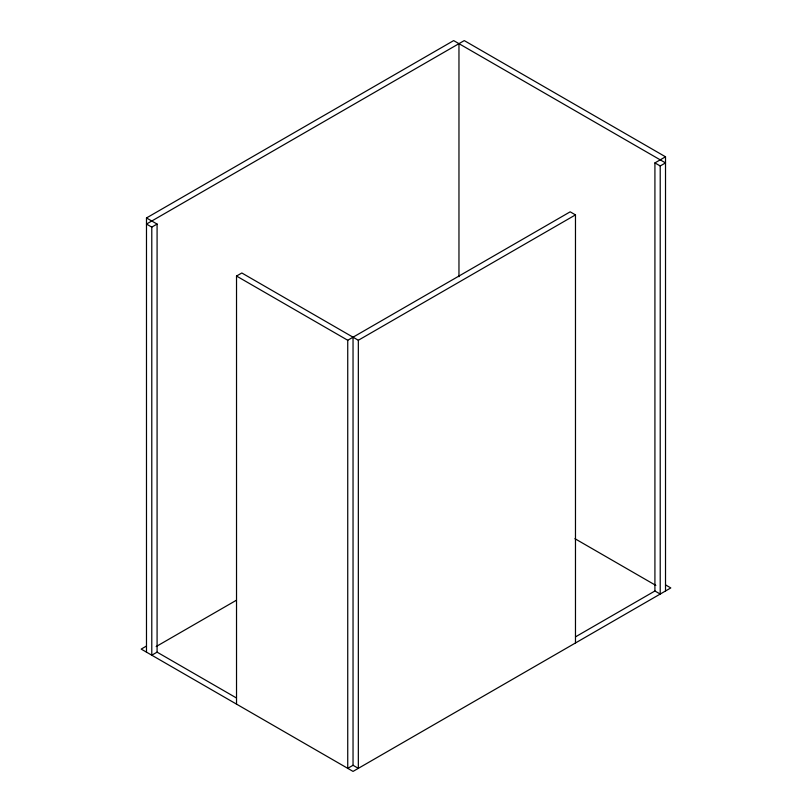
<?xml version="1.0" encoding="UTF-8"?>
<svg xmlns="http://www.w3.org/2000/svg" width="812" height="812" viewBox="0 0 812 812"><rect width="100%" height="100%" fill="white"/><g stroke="black" fill="none" stroke-linecap="round" stroke-linejoin="round"><path stroke-width="1.22" d="M146.485 652.148L146.485 217.951L453.664 40.6L665.515 162.907L660.217 165.963L654.919 162.907L654.919 590.994L575.617 636.781M665.515 590.994L665.515 156.797L464.261 40.6L146.485 224.061L151.783 227.116L157.081 224.061L157.081 652.148L236.383 697.934M236.525 704.126L236.525 276.039L241.824 272.984L358.336 340.258L575.475 214.886L575.475 642.972M236.525 276.039L347.739 340.258L570.176 211.83L575.475 214.886M654.919 162.907L665.515 156.797M146.485 646.037L141.197 649.092L353.037 771.4L670.803 587.939L665.515 584.884M156.168 646.555L236.262 600.322M157.081 652.148L151.783 655.203L151.783 227.116M358.336 340.258L358.336 768.345L353.037 765.28L347.739 768.345L347.739 340.258M146.485 217.951L157.081 224.061M574.906 538.681L655.842 585.411M654.919 590.994L660.217 594.049L660.217 165.963M458.963 43.655L458.963 276.699M353.037 337.203L353.037 765.28"/></g></svg>
